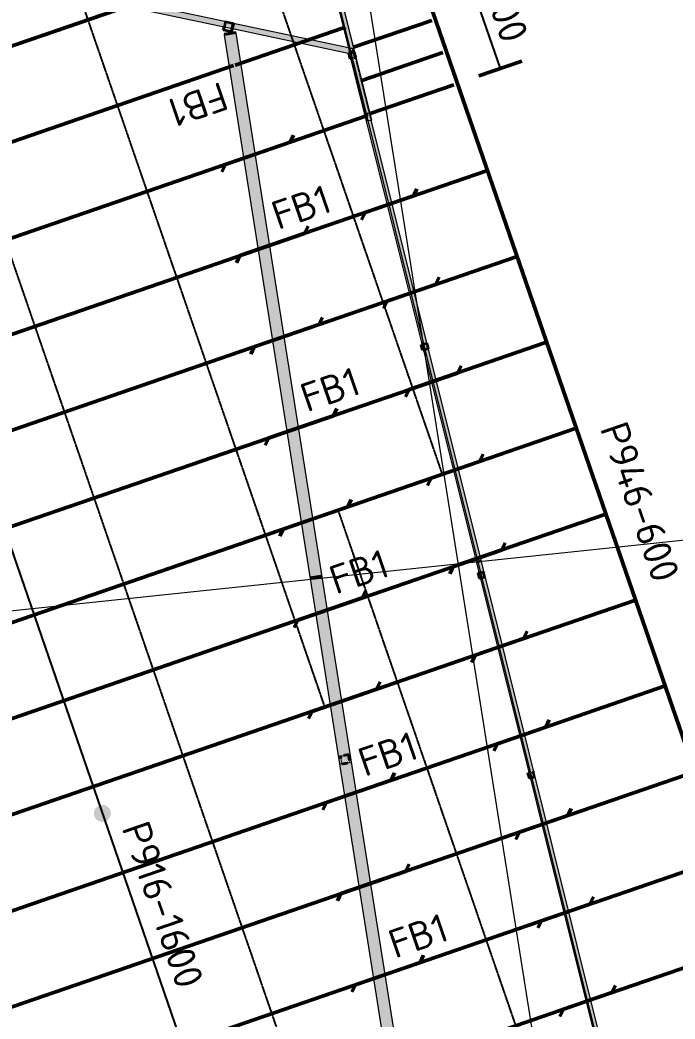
# Model space of a CAD drawing. Header units: millimetres. Extents: x 632 to 197946, y -2790 to 4041528.
# Drawn here: x 174712 to 186221, y 3975169 to 3992736 of the extents above; entities that cross this region are included whole.
import ezdxf

# ---------------------------------------------------------------- set-up
doc = ezdxf.new("R2010")
doc.units = ezdxf.units.MM
for name, pattern in [('Dash', [7, 5, -2]), ('Hidden', [4, 3, -1]), ('Hidden Half', [3, 2, -1])]:
    doc.linetypes.add(name, pattern=pattern)
for name, color, linetype, lineweight in [('A-010-M_LINE', 90, 'Continuous', 13), ('S-280-A_STRUCT_FRAME', 2, 'Continuous', 18), ('S-280-M_COLUMN', 52, 'Continuous', 13), ('S-280-M_STRUCT_FRAME', 12, 'Continuous', 13), ('S-280-MH_COLUMN', 52, 'Hidden Half', 13), ('Z-000-T_TEXT', 131, 'Continuous', 25), ('Z-030-M_GRID', 191, 'Continuous', 13), ('Z-060-M_DETAIL', 92, 'Continuous', 25)]:
    doc.layers.add(name, color=color, linetype=linetype, lineweight=lineweight)
doc.styles.add('ISOCPEUR_2', font='isocpeur.ttf', dxfattribs={"height": 500})
doc.styles.add('ISOCPEUR_3', font='isocpeur.ttf', dxfattribs={"height": 2.5})

# ---------------------------------------------------------------- blocks, each defined once
blk = doc.blocks.new('NRP_Framing-Steel-Purlin Z - P916 - EZ250-24-4147543-S6_011 - LOWER PURLIN PLAN - PART 1')
at = {"layer": 'S-280-M_STRUCT_FRAME', "color": 1, "lineweight": 50}
for p, q in [((-2311667, 3993342), (-2311729, 3993215)), ((-2311729, 3993215), (-2319115, 3990672)), ((-2319115, 3990672), (-2319177, 3990545))]:
    blk.add_line(p, q, dxfattribs=at)
blk = doc.blocks.new('NRP_Framing-Steel-Purlin Z - P916 - EZ250-24-4005675-S6_011 - LOWER PURLIN PLAN - PART 1')
at = {"layer": 'S-280-M_STRUCT_FRAME', "color": 1, "lineweight": 50}
for p, q in [((-2310545, 3991933), (-2319002, 3989021)), ((-2319002, 3989021), (-2319064, 3988894))]:
    blk.add_line(p, q, dxfattribs=at)
blk = doc.blocks.new('NRP_Framing-Steel-Purlin Z - P916 - EZ250-24-4005691-S6_011 - LOWER PURLIN PLAN - PART 1')
at = {"layer": 'S-280-M_STRUCT_FRAME', "color": 1, "lineweight": 50}
for p, q in [((-2309491, 3990712), (-2309553, 3990585)), ((-2309553, 3990585), (-2318748, 3987418)), ((-2318748, 3987418), (-2318810, 3987291))]:
    blk.add_line(p, q, dxfattribs=at)
blk = doc.blocks.new('NRP_Framing-Steel-Purlin Z - P916 - EZ250-24-4147209-S6_011 - LOWER PURLIN PLAN - PART 1')
at = {"layer": 'S-280-M_STRUCT_FRAME', "color": 1, "lineweight": 50}
for p, q in [((-2307323, 3989768), (-2307385, 3989641)), ((-2307385, 3989641), (-2310434, 3988592)), ((-2310434, 3988592), (-2310496, 3988465))]:
    blk.add_line(p, q, dxfattribs=at)
blk = doc.blocks.new('NRP_Framing-Steel-Purlin Z - P916 - EZ250-24-4147147-S6_011 - LOWER PURLIN PLAN - PART 1')
at = {"layer": 'S-280-M_STRUCT_FRAME', "color": 1, "lineweight": 50}
for p, q in [((-2306935, 3988212), (-2306997, 3988085)), ((-2306997, 3988085), (-2310181, 3986989)), ((-2310181, 3986989), (-2310243, 3986862))]:
    blk.add_line(p, q, dxfattribs=at)
blk = doc.blocks.new('NRP_Framing-Steel-Purlin Z - P916 - EZ250-24-4147368-S6_011 - LOWER PURLIN PLAN - PART 1')
at = {"layer": 'S-280-M_STRUCT_FRAME', "color": 1, "lineweight": 50}
for p, q in [((-2306548, 3986655), (-2306610, 3986528)), ((-2306610, 3986528), (-2309927, 3985386)), ((-2309927, 3985386), (-2309989, 3985259))]:
    blk.add_line(p, q, dxfattribs=at)
blk = doc.blocks.new('NRP_Framing-Steel-Purlin Z - P916 - EZ250-24-4147369-S6_011 - LOWER PURLIN PLAN - PART 1')
at = {"layer": 'S-280-M_STRUCT_FRAME', "color": 1, "lineweight": 50}
for p, q in [((-2306160, 3985099), (-2306222, 3984972)), ((-2306222, 3984972), (-2309673, 3983784)), ((-2309673, 3983784), (-2309735, 3983657))]:
    blk.add_line(p, q, dxfattribs=at)
blk = doc.blocks.new('NRP_Framing-Steel-Purlin Z - P916 - EZ250-24-4147370-S6_011 - LOWER PURLIN PLAN - PART 1')
at = {"layer": 'S-280-M_STRUCT_FRAME', "color": 1, "lineweight": 50}
for p, q in [((-2305773, 3983543), (-2305835, 3983416)), ((-2305835, 3983416), (-2309419, 3982181)), ((-2309419, 3982181), (-2309481, 3982054))]:
    blk.add_line(p, q, dxfattribs=at)
blk = doc.blocks.new('NRP_Framing-Steel-Purlin Z - P916 - EZ250-24-4147371-S6_011 - LOWER PURLIN PLAN - PART 1')
at = {"layer": 'S-280-M_STRUCT_FRAME', "color": 1, "lineweight": 50}
for p, q in [((-2305448, 3981859), (-2309165, 3980579)), ((-2305386, 3981986), (-2305448, 3981859)), ((-2309165, 3980579), (-2309227, 3980452))]:
    blk.add_line(p, q, dxfattribs=at)
blk = doc.blocks.new('NRP_Framing-Steel-Purlin Z - P916 - EZ250-24-4147372-S6_011 - LOWER PURLIN PLAN - PART 1')
at = {"layer": 'S-280-M_STRUCT_FRAME', "color": 1, "lineweight": 50}
for p, q in [((-2305060, 3980303), (-2308912, 3978976)), ((-2304998, 3980430), (-2305060, 3980303)), ((-2308912, 3978976), (-2308974, 3978849))]:
    blk.add_line(p, q, dxfattribs=at)
blk = doc.blocks.new('NRP_Framing-Steel-Purlin Z - P916 - EZ250-24-4147373-S6_011 - LOWER PURLIN PLAN - PART 1')
at = {"layer": 'S-280-M_STRUCT_FRAME', "color": 1, "lineweight": 50}
for p, q in [((-2304611, 3978873), (-2304673, 3978746)), ((-2304673, 3978746), (-2308658, 3977374)), ((-2308658, 3977374), (-2308720, 3977247))]:
    blk.add_line(p, q, dxfattribs=at)
blk = doc.blocks.new('NRP_Framing-Steel-Purlin Z - P916 - EZ250-24-4147374-S6_011 - LOWER PURLIN PLAN - PART 1')
at = {"layer": 'S-280-M_STRUCT_FRAME', "color": 1, "lineweight": 50}
for p, q in [((-2304223, 3977317), (-2304285, 3977190)), ((-2304285, 3977190), (-2308404, 3975771)), ((-2308404, 3975771), (-2308466, 3975644))]:
    blk.add_line(p, q, dxfattribs=at)
blk = doc.blocks.new('NRP_Framing-Steel-Purlin Z - P916 - EZ250-24-4147375-S6_011 - LOWER PURLIN PLAN - PART 1')
at = {"layer": 'S-280-M_STRUCT_FRAME', "color": 1, "lineweight": 50}
for p, q in [((-2303835, 3975760), (-2303897, 3975633)), ((-2303897, 3975633), (-2308150, 3974169)), ((-2308150, 3974169), (-2308212, 3974042))]:
    blk.add_line(p, q, dxfattribs=at)
blk = doc.blocks.new('NRP_Framing-Steel-Purlin Z - P916 - EZ250-24-4147351-S6_011 - LOWER PURLIN PLAN - PART 1')
at = {"layer": 'S-280-M_STRUCT_FRAME', "color": 1, "lineweight": 50}
for p, q in [((-2306084, 3990089), (-2308235, 3989349)), ((-2308235, 3989349), (-2308298, 3989222))]:
    blk.add_line(p, q, dxfattribs=at)
blk = doc.blocks.new('NRP_Framing-Steel-Purlin Z - P916 - EZ250-24-4147349-S6_011 - LOWER PURLIN PLAN - PART 1')
at = {"layer": 'S-280-M_STRUCT_FRAME', "color": 1, "lineweight": 50}
for p, q in [((-2305564, 3988579), (-2307848, 3987792)), ((-2307848, 3987792), (-2307910, 3987665))]:
    blk.add_line(p, q, dxfattribs=at)
blk = doc.blocks.new('NRP_Framing-Steel-Purlin Z - P916 - EZ250-24-4147347-S6_011 - LOWER PURLIN PLAN - PART 1')
at = {"layer": 'S-280-M_STRUCT_FRAME', "color": 1, "lineweight": 50}
for p, q in [((-2305044, 3987068), (-2307461, 3986236)), ((-2307461, 3986236), (-2307523, 3986109))]:
    blk.add_line(p, q, dxfattribs=at)
blk = doc.blocks.new('NRP_Framing-Steel-Purlin Z - P916 - EZ250-24-4147345-S6_011 - LOWER PURLIN PLAN - PART 1')
at = {"layer": 'S-280-M_STRUCT_FRAME', "color": 1, "lineweight": 50}
for p, q in [((-2304524, 3985557), (-2307073, 3984679)), ((-2307073, 3984679), (-2307135, 3984552))]:
    blk.add_line(p, q, dxfattribs=at)
blk = doc.blocks.new('NRP_Framing-Steel-Purlin Z - P916 - EZ250-24-4147343-S6_011 - LOWER PURLIN PLAN - PART 1')
at = {"layer": 'S-280-M_STRUCT_FRAME', "color": 1, "lineweight": 50}
for p, q in [((-2304003, 3984046), (-2306686, 3983123)), ((-2306686, 3983123), (-2306748, 3982996))]:
    blk.add_line(p, q, dxfattribs=at)
blk = doc.blocks.new('NRP_Framing-Steel-Purlin Z - P916 - EZ250-24-4147341-S6_011 - LOWER PURLIN PLAN - PART 1')
at = {"layer": 'S-280-M_STRUCT_FRAME', "color": 1, "lineweight": 50}
for p, q in [((-2303483, 3982536), (-2306298, 3981566)), ((-2306298, 3981566), (-2306360, 3981439))]:
    blk.add_line(p, q, dxfattribs=at)
blk = doc.blocks.new('NRP_Framing-Steel-Purlin Z - P916 - EZ250-24-4147355-S6_011 - LOWER PURLIN PLAN - PART 1')
at = {"layer": 'S-280-M_STRUCT_FRAME', "color": 1, "lineweight": 50}
for p, q in [((-2302963, 3981025), (-2305910, 3980010)), ((-2305910, 3980010), (-2305972, 3979883))]:
    blk.add_line(p, q, dxfattribs=at)
blk = doc.blocks.new('NRP_Framing-Steel-Purlin Z - P916 - EZ250-24-4147354-S6_011 - LOWER PURLIN PLAN - PART 1')
at = {"layer": 'S-280-M_STRUCT_FRAME', "color": 1, "lineweight": 50}
for p, q in [((-2302443, 3979514), (-2305523, 3978453)), ((-2305523, 3978453), (-2305585, 3978327))]:
    blk.add_line(p, q, dxfattribs=at)
blk = doc.blocks.new('NRP_Framing-Steel-Purlin Z - P916 - EZ250-24-4147335-S6_011 - LOWER PURLIN PLAN - PART 1')
at = {"layer": 'S-280-M_STRUCT_FRAME', "color": 1, "lineweight": 50}
for p, q in [((-2301923, 3978003), (-2305136, 3976897)), ((-2305136, 3976897), (-2305198, 3976770))]:
    blk.add_line(p, q, dxfattribs=at)
blk = doc.blocks.new('NRP_Framing-Steel-Purlin Z - P916 - EZ250-24-4147333-S6_011 - LOWER PURLIN PLAN - PART 1')
at = {"layer": 'S-280-M_STRUCT_FRAME', "color": 1, "lineweight": 50}
for p, q in [((-2301403, 3976492), (-2304748, 3975341)), ((-2304748, 3975341), (-2304810, 3975214))]:
    blk.add_line(p, q, dxfattribs=at)
blk = doc.blocks.new('NRP_Framing-Steel-Purlin Z - P916 - EZ250-24-4147741-S6_011 - LOWER PURLIN PLAN - PART 1')
at = {"layer": 'S-280-M_STRUCT_FRAME', "color": 1, "lineweight": 50}
for p, q in [((-2309003, 3994154), (-2315643, 3991867)), ((-2315643, 3991867), (-2315705, 3991740))]:
    blk.add_line(p, q, dxfattribs=at)
blk = doc.blocks.new('NRP_Framing-Steel-Purlin C - P946 - EC250-24-4149426-S6_011 - LOWER PURLIN PLAN - PART 1')
at = {"layer": 'S-280-M_STRUCT_FRAME', "color": 1, "lineweight": 50}
blk.add_line((-2307063, 3992728), (-2308436, 3992256), dxfattribs=at)
blk.add_line((-2307063, 3992728), (-2308436, 3992256), dxfattribs=at)
blk = doc.blocks.new('NRP_Framing-Steel-Purlin C - P946 - EC250-24-4149424-S6_011 - LOWER PURLIN PLAN - PART 1')
at = {"layer": 'S-280-M_STRUCT_FRAME', "color": 1, "lineweight": 50}
blk.add_line((-2306868, 3992162), (-2308290, 3991672), dxfattribs=at)
blk.add_line((-2306868, 3992162), (-2308290, 3991672), dxfattribs=at)
blk = doc.blocks.new('NRP_Framing-Steel-PFC - OR308 - 250PFC-4149580-S6_011 - LOWER PURLIN PLAN - PART 1')
at = {"layer": 'S-280-M_STRUCT_FRAME', "linetype": 'Dash'}
for points in [[(-2310552, 4000360), (-2310544, 4000363), (-2310545, 4000371), (-2310553, 4000369), (-2310552, 4000361)], [(-2308204, 3990955), (-2308117, 3990977), (-2310464, 4000382), (-2310552, 4000360), (-2309256, 3995167)], [(-2308120, 3990989), (-2308119, 3990989), (-2310464, 4000383), (-2310545, 4000371), (-2310543, 4000363), (-2310464, 4000382), (-2308197, 3991297)], [(-2310544, 4000363), (-2310543, 4000363), (-2310545, 4000371)], [(-2308117, 3990977), (-2308117, 3990978), (-2309163, 3995167)], [(-2308119, 3990989), (-2308119, 3990990), (-2309162, 3995167)]]:
    blk.add_hatch(color=9, dxfattribs=at).paths.add_polyline_path(points)
at = {"layer": 'S-280-M_STRUCT_FRAME', "color": 55, "linetype": 'Dash'}
for p, q in [((-2310466, 4000395), (-2310554, 4000373)), ((-2310554, 4000373), (-2310553, 4000369)), ((-2310546, 4000374), (-2310466, 4000394)), ((-2310545, 4000371), (-2310546, 4000374)), ((-2310545, 4000371), (-2310546, 4000374)), ((-2310466, 4000394), (-2310466, 4000395)), ((-2310464, 4000384), (-2310466, 4000395)), ((-2310464, 4000384), (-2310466, 4000394))]:
    blk.add_line(p, q, dxfattribs=at)
at = {"layer": 'S-280-M_STRUCT_FRAME', "color": 55}
for p, q in [((-2310553, 4000369), (-2310552, 4000360)), ((-2310552, 4000360), (-2310464, 4000382)), ((-2310552, 4000360), (-2308204, 3990955)), ((-2310544, 4000363), (-2310545, 4000371)), ((-2310543, 4000363), (-2310545, 4000371)), ((-2310464, 4000383), (-2310544, 4000363)), ((-2308119, 3990989), (-2310464, 4000384)), ((-2308119, 3990990), (-2310464, 4000384)), ((-2310464, 4000382), (-2310464, 4000383)), ((-2308117, 3990978), (-2310464, 4000383)), ((-2308117, 3990977), (-2310464, 4000382)), ((-2308117, 3990977), (-2308204, 3990955)), ((-2308119, 3990990), (-2308119, 3990990)), ((-2308117, 3990978), (-2308117, 3990978))]:
    blk.add_line(p, q, dxfattribs=at)
blk = doc.blocks.new('NRP_Framing-Steel-PFC - R309 - 300PFC-4147032-S6_011 - LOWER PURLIN PLAN - PART 1')
at = {"layer": 'S-280-M_STRUCT_FRAME', "linetype": 'Dash'}
h = blk.add_hatch(color=9, dxfattribs=at)
h.paths.add_polyline_path([(-2308514, 3992152), (-2308516, 3992152), (-2308516, 3992152)])
h.paths.add_polyline_path([(-2310571, 3992589), (-2310571, 3992589), (-2310583, 3992591)])
h.paths.add_polyline_path([(-2310713, 3992619), (-2310713, 3992619), (-2319005, 3994384), (-2318988, 3994462), (-2318996, 3994462), (-2319012, 3994383), (-2310720, 3992620)])
for points in [[(-2319005, 3994382), (-2318988, 3994470), (-2318995, 3994470), (-2318994, 3994463), (-2318988, 3994462), (-2319005, 3994382)], [(-2318988, 3994462), (-2318988, 3994462), (-2318988, 3994462)]]:
    blk.add_hatch(color=9, dxfattribs=at).paths.add_polyline_path(points)
h = blk.add_hatch(color=9, dxfattribs=at)
h.paths.add_polyline_path([(-2308502, 3992149), (-2308527, 3992246), (-2310548, 3992676), (-2310566, 3992588), (-2308986, 3992252)])
h.paths.add_polyline_path([(-2310571, 3992589), (-2310553, 3992672), (-2310590, 3992680), (-2310589, 3992685), (-2318986, 3994470), (-2319005, 3994382), (-2310583, 3992591)])
at = {"layer": 'S-280-M_STRUCT_FRAME', "color": 55}
for p, q in [((-2318994, 3994471), (-2319013, 3994383)), ((-2319013, 3994383), (-2319012, 3994383)), ((-2319012, 3994383), (-2318995, 3994463)), ((-2319012, 3994383), (-2319005, 3994382)), ((-2319005, 3994382), (-2318986, 3994470)), ((-2318988, 3994462), (-2319005, 3994382)), ((-2319005, 3994382), (-2319005, 3994382)), ((-2319005, 3994382), (-2310571, 3992589)), ((-2318995, 3994463), (-2318988, 3994462)), ((-2318986, 3994470), (-2318994, 3994471)), ((-2310589, 3992685), (-2318986, 3994470)), ((-2310566, 3992588), (-2308502, 3992149)), ((-2308527, 3992246), (-2310548, 3992676))]:
    blk.add_line(p, q, dxfattribs=at)
at = {"layer": 'S-280-M_STRUCT_FRAME', "color": 55, "linetype": 'Dash'}
for p, q in [((-2319013, 3994383), (-2319012, 3994383)), ((-2319013, 3994383), (-2319013, 3994383)), ((-2319005, 3994382), (-2319005, 3994382)), ((-2318995, 3994463), (-2318988, 3994462)), ((-2318994, 3994471), (-2318986, 3994470)), ((-2310548, 3992676), (-2310589, 3992685)), ((-2310571, 3992589), (-2310566, 3992588)), ((-2308448, 3992230), (-2308527, 3992246)), ((-2308448, 3992230), (-2308466, 3992142)), ((-2308502, 3992149), (-2308466, 3992142))]:
    blk.add_line(p, q, dxfattribs=at)
blk = doc.blocks.new('NRP_Framing-Steel-Purlin C - P946 - EC250-24-4149341-S6_011 - LOWER PURLIN PLAN - PART 1')
at = {"layer": 'S-280-M_STRUCT_FRAME', "color": 1, "lineweight": 50}
blk.add_line((-2308614, 3992598), (-2310516, 3991943), dxfattribs=at)
blk.add_line((-2308614, 3992598), (-2310516, 3991943), dxfattribs=at)
at = {"layer": 'S-280-M_STRUCT_FRAME', "color": 1, "linetype": 'Dash', "lineweight": 50}
blk.add_line((-2308585, 3992608), (-2308614, 3992598), dxfattribs=at)
blk.add_line((-2308585, 3992608), (-2308614, 3992598), dxfattribs=at)
blk = doc.blocks.new('NRP_Framing-Steel-Purlin Z - P916 - EZ250-24-4149414-S6_011 - LOWER PURLIN PLAN - PART 1')
at = {"layer": 'S-280-M_STRUCT_FRAME', "color": 1, "lineweight": 50}
for p, q in [((-2308226, 3991042), (-2310689, 3990194)), ((-2310689, 3990194), (-2310751, 3990067))]:
    blk.add_line(p, q, dxfattribs=at)
at = {"layer": 'S-280-M_STRUCT_FRAME', "color": 1, "linetype": 'Dash', "lineweight": 50}
blk.add_line((-2308198, 3991051), (-2308226, 3991042), dxfattribs=at)
blk = doc.blocks.new('NRP_Framing-Steel-Purlin C - P946 - EC250-24-4148414-S6_011 - LOWER PURLIN PLAN - PART 1')
at = {"layer": 'S-280-M_STRUCT_FRAME', "color": 1, "lineweight": 50}
blk.add_line((-2309687, 4000551), (-2298311, 3967514), dxfattribs=at)
blk.add_line((-2309687, 4000551), (-2298311, 3967514), dxfattribs=at)
blk = doc.blocks.new('NRP_Framing-Steel-Purlin C - P946 - EC250-24-4149422-S6_011 - LOWER PURLIN PLAN - PART 1')
at = {"layer": 'S-280-M_STRUCT_FRAME', "color": 1, "lineweight": 50}
blk.add_line((-2306673, 3991597), (-2308145, 3991090), dxfattribs=at)
blk.add_line((-2306673, 3991597), (-2308145, 3991090), dxfattribs=at)
at = {"layer": 'S-280-M_STRUCT_FRAME', "color": 1, "linetype": 'Dash', "lineweight": 50}
blk.add_line((-2308145, 3991090), (-2308204, 3991070), dxfattribs=at)
blk.add_line((-2308145, 3991090), (-2308204, 3991070), dxfattribs=at)
blk = doc.blocks.new('NRP_Extent _v2_ - 1-200-4010178-S6_011 - LOWER PURLIN PLAN - PART 1')
at = {"layer": 'Z-060-M_DETAIL'}
blk.add_hatch(color=256, dxfattribs=at).paths.add_polyline_path([(-145, 39), (-150, 0), (-145, -39), (-130, -75), (-106, -106), (-75, -130), (-39, -145), (0, -150), (39, -145), (75, -130), (106, -106), (130, -75), (145, -39), (150, 0), (145, 39), (130, 75), (106, 106), (75, 130), (39, 145), (0, 150), (-39, 145), (-75, 130), (-106, 106), (-130, 75)])
blk.add_line((14875, 0), (-8881, 0), dxfattribs=at)
blk = doc.blocks.new('NRP_Bridging Plan _v2_ - 1 Row-4150505-S6_011 - LOWER PURLIN PLAN - PART 1')
at = {"layer": 'Z-060-M_DETAIL', "linetype": 'Hidden'}
blk.add_line((4670, 805), (4670, -26539), dxfattribs=at)
blk = doc.blocks.new('NRP_Bridging Plan _v2_ - 1 Row-4027875-S6_011 - LOWER PURLIN PLAN - PART 1')
at = {"layer": 'Z-060-M_DETAIL', "linetype": 'Hidden'}
blk.add_line((1620, 8019), (1620, -9577), dxfattribs=at)
blk = doc.blocks.new('NRP_Bridging Plan _v2_ - 1 Row-4028170-S6_011 - LOWER PURLIN PLAN - PART 1')
at = {"layer": 'Z-060-M_DETAIL', "linetype": 'Hidden'}
blk.add_line((1620, 223), (1620, -9577), dxfattribs=at)
blk = doc.blocks.new('NRP_Extent _v2_ - 1-200-4153870-S6_011 - LOWER PURLIN PLAN - PART 1')
at = {"layer": 'Z-060-M_DETAIL'}
blk.add_hatch(color=256, dxfattribs=at).paths.add_polyline_path([(145, -39), (150, 0), (145, 39), (130, 75), (106, 106), (75, 130), (39, 145), (0, 150), (-39, 145), (-75, 130), (-106, 106), (-130, 75), (-145, 39), (-150, 0), (-145, -39), (-130, -75), (-106, -106), (-75, -130), (-39, -145), (0, -150), (39, -145), (75, -130), (106, -106), (130, -75)])
at = {"layer": 'Z-060-M_DETAIL', "lineweight": 50}
for p, q in [((-5726, 400), (-5726, -400)), ((3592, 400), (3592, -400))]:
    blk.add_line(p, q, dxfattribs=at)
at = {"layer": 'Z-060-M_DETAIL'}
for p, q in [((3592, 0), (-5726, 0)), ((0, 0), (0, -600))]:
    blk.add_line(p, q, dxfattribs=at)
blk = doc.blocks.new('NRP_Fly Brace BN - FB1-4028766-S6_011 - LOWER PURLIN PLAN - PART 1')
at = {"layer": 'Z-000-T_TEXT'}
blk.add_line((0, 0), (5, 0), dxfattribs=at)
at = {"layer": 'Z-000-T_TEXT', "lineweight": 13, "insert": (1.107, 3.489), "char_height": 2.5, "width": 6.09283, "attachment_point": 1, "style": 'ISOCPEUR_3'}
blk.add_mtext('FB1', dxfattribs=at)

msp = doc.modelspace()

# ---------------------------------------------------------------- hatches: boundary and pattern name
at = {"layer": 'S-280-M_COLUMN'}
for points in [[(178431, 3992530), (178462, 3992676), (178420, 3992684), (178419, 3992680), (178456, 3992672), (178427, 3992535), (178290, 3992565), (178300, 3992618), (178297, 3992619), (178284, 3992561), (178390, 3992538)], [(180512, 3992050), (180521, 3992052), (180520, 3992057), (180516, 3992056), (180494, 3992144), (180498, 3992145), (180497, 3992149), (180488, 3992147), (180498, 3992104)], [(181787, 3986930), (181799, 3986933), (181798, 3986937), (181790, 3986936), (181769, 3987023), (181776, 3987025), (181775, 3987030), (181763, 3987027)], [(182787, 3982912), (182801, 3982916), (182800, 3982921), (182791, 3982918), (182769, 3983006), (182778, 3983009), (182777, 3983013), (182763, 3983009), (182770, 3982980)], [(183662, 3979399), (183678, 3979403), (183677, 3979408), (183665, 3979405), (183643, 3979493), (183655, 3979496), (183654, 3979500), (183637, 3979496)]]:
    msp.add_hatch(color=256, dxfattribs=at).paths.add_polyline_path(points)
at = {"layer": 'S-280-M_STRUCT_FRAME'}
for points in [[(178303, 3992470), (178402, 3992487), (178398, 3992511), (178299, 3992495)], [(179817, 3982911), (180024, 3982944), (178510, 3992502), (178304, 3992469), (179464, 3985140)], [(178411, 3992487), (178510, 3992502), (178506, 3992528), (178408, 3992511), (178409, 3992502)], [(182732, 3983195), (182819, 3983217), (180883, 3990975), (180805, 3990955), (180507, 3992149), (180496, 3992152), (182246, 3985140)], [(186222, 3969573), (186224, 3969573), (182819, 3983216), (182732, 3983195), (185779, 3970993), (185862, 3971013), (186065, 3970198)], [(179925, 3982928), (179925, 3982928), (179916, 3982926)]]:
    msp.add_hatch(color=9, dxfattribs=at).paths.add_polyline_path(points)
h = msp.add_hatch(color=9, dxfattribs=at)
h.paths.add_polyline_path([(178411, 3992487), (178407, 3992512), (178398, 3992511), (178402, 3992485)])
h.paths.add_polyline_path([(178510, 3992502), (178510, 3992502), (178501, 3992500)])
h = msp.add_hatch(color=9, dxfattribs=at)
h.paths.add_polyline_path([(182101, 3969788), (182107, 3969789), (182101, 3969820)])
h.paths.add_polyline_path([(181901, 3969756), (181976, 3969768), (181793, 3970937), (181880, 3970950), (182065, 3969782), (182101, 3969788), (182101, 3969829), (180024, 3982943), (179818, 3982910), (181884, 3969862)])

# ---------------------------------------------------------------- linework, layer by layer
at = {"layer": 'A-010-M_LINE', "linetype": 'Hidden', "lineweight": 25}
msp.add_line((173544, 3999591), (180062, 3980661), dxfattribs=at)
at = {"layer": 'S-280-M_COLUMN', "lineweight": 35}
for p, q in [((178284, 3992561), (178297, 3992619)), ((178302, 3992618), (178290, 3992565)), ((178316, 3992707), (178462, 3992676)), ((178456, 3992672), (178419, 3992680)), ((178427, 3992535), (178456, 3992672)), ((178462, 3992676), (178431, 3992530)), ((178431, 3992530), (178284, 3992561)), ((178290, 3992565), (178427, 3992535)), ((180488, 3992147), (180497, 3992149)), ((180512, 3992050), (180488, 3992147)), ((180498, 3992145), (180494, 3992144)), ((180494, 3992144), (180516, 3992056)), ((180521, 3992052), (180512, 3992050)), ((180516, 3992056), (180520, 3992057)), ((181763, 3987027), (181775, 3987030)), ((181787, 3986930), (181763, 3987027)), ((181776, 3987025), (181769, 3987023)), ((181769, 3987023), (181790, 3986936)), ((181799, 3986933), (181787, 3986930)), ((181790, 3986936), (181798, 3986937)), ((182763, 3983009), (182777, 3983013)), ((182787, 3982912), (182763, 3983009)), ((182778, 3983008), (182769, 3983006)), ((182769, 3983006), (182791, 3982918)), ((182801, 3982916), (182787, 3982912)), ((182791, 3982918), (182800, 3982921)), ((183637, 3979496), (183654, 3979500)), ((183662, 3979399), (183637, 3979496)), ((183655, 3979495), (183643, 3979493)), ((183643, 3979493), (183665, 3979405)), ((183678, 3979403), (183662, 3979399)), ((183665, 3979405), (183677, 3979408))]:
    msp.add_line(p, q, dxfattribs=at)
at = {"layer": 'S-280-M_STRUCT_FRAME', "color": 55}
for p, q in [((178506, 3992528), (178299, 3992496)), ((178299, 3992495), (178398, 3992511)), ((178299, 3992496), (178299, 3992495)), ((178299, 3992495), (178303, 3992470)), ((178402, 3992485), (178303, 3992470)), ((178303, 3992470), (178304, 3992469)), ((178304, 3992469), (178510, 3992502)), ((179817, 3982911), (178304, 3992469)), ((178398, 3992511), (178402, 3992485)), ((178407, 3992512), (178506, 3992528)), ((178411, 3992487), (178407, 3992512)), ((178510, 3992502), (178411, 3992487)), ((178506, 3992528), (178506, 3992528)), ((178510, 3992502), (178506, 3992528)), ((178510, 3992502), (178510, 3992502)), ((180024, 3982944), (178510, 3992502)), ((180496, 3992152), (182732, 3983195)), ((182819, 3983217), (180883, 3990975)), ((182732, 3983195), (182819, 3983217)), ((182732, 3983195), (182819, 3983216)), ((182732, 3983195), (185777, 3970993)), ((182819, 3983216), (182819, 3983217)), ((186224, 3969573), (182819, 3983216)), ((180024, 3982944), (179817, 3982911)), ((179916, 3982926), (179817, 3982911)), ((179818, 3982910), (180024, 3982943)), ((180024, 3982943), (179925, 3982928)), ((180024, 3982943), (180024, 3982943)), ((182102, 3969823), (180024, 3982943)), ((179817, 3982911), (179818, 3982910)), ((181901, 3969756), (179818, 3982910))]:
    msp.add_line(p, q, dxfattribs=at)
at = {"layer": 'S-280-M_STRUCT_FRAME', "color": 55, "linetype": 'Dash'}
for p, q in [((178411, 3992487), (178411, 3992487)), ((180578, 3992197), (180490, 3992175)), ((180490, 3992175), (180494, 3992160)), ((180494, 3992160), (180581, 3992182)), ((180494, 3992160), (180496, 3992152)), ((180498, 3992176), (180578, 3992196)), ((180502, 3992163), (180498, 3992176)), ((180581, 3992183), (180502, 3992163)), ((180578, 3992196), (180578, 3992197)), ((180581, 3992183), (180578, 3992196)), ((180581, 3992182), (180581, 3992183)), ((180883, 3990975), (180581, 3992182)), ((182815, 3983231), (182728, 3983210)), ((182732, 3983195), (182732, 3983195)), ((182736, 3983211), (182816, 3983231)), ((182739, 3983197), (182736, 3983211)), ((182819, 3983217), (182739, 3983197)), ((180020, 3982969), (179813, 3982937)), ((179813, 3982936), (179912, 3982952)), ((179912, 3982952), (179916, 3982926)), ((179921, 3982953), (180020, 3982969)), ((179925, 3982928), (179921, 3982953)), ((179925, 3982928), (179925, 3982928)), ((180024, 3982943), (180024, 3982944)), ((179817, 3982911), (179817, 3982911))]:
    msp.add_line(p, q, dxfattribs=at)
at = {"layer": 'S-280-MH_COLUMN', "lineweight": 35}
for p, q in [((178297, 3992619), (178316, 3992707)), ((178319, 3992702), (178302, 3992618)), ((178419, 3992680), (178319, 3992702)), ((180497, 3992149), (180585, 3992171)), ((180581, 3992165), (180498, 3992145)), ((180520, 3992057), (180603, 3992078)), ((180609, 3992074), (180521, 3992052)), ((180603, 3992078), (180581, 3992165)), ((180585, 3992171), (180609, 3992074)), ((181775, 3987030), (181860, 3987051)), ((181856, 3987045), (181776, 3987025)), ((181798, 3986937), (181878, 3986957)), ((181884, 3986954), (181799, 3986933)), ((181878, 3986957), (181856, 3987045)), ((181860, 3987051), (181884, 3986954)), ((182777, 3983013), (182860, 3983034)), ((182856, 3983028), (182778, 3983008)), ((182800, 3982921), (182878, 3982940)), ((182884, 3982937), (182801, 3982916)), ((182878, 3982940), (182856, 3983028)), ((182860, 3983034), (182884, 3982937)), ((180341, 3979798), (180489, 3979821)), ((180365, 3979650), (180341, 3979798)), ((180485, 3979816), (180347, 3979794)), ((180347, 3979794), (180369, 3979655)), ((180507, 3979677), (180485, 3979816)), ((180489, 3979821), (180513, 3979673)), ((180513, 3979673), (180365, 3979650)), ((180369, 3979655), (180507, 3979677)), ((183654, 3979500), (183734, 3979520)), ((183731, 3979514), (183655, 3979495)), ((183677, 3979408), (183752, 3979427)), ((183759, 3979423), (183678, 3979403)), ((183752, 3979427), (183731, 3979514)), ((183734, 3979520), (183759, 3979423))]:
    msp.add_line(p, q, dxfattribs=at)
at = {"layer": 'Z-030-M_GRID'}
for p, q in [((185492, 3963739), (178432, 4008312)), ((187587, 3963841), (180098, 3993921)), ((195852, 3984583), (120538, 3976668))]:
    msp.add_line(p, q, dxfattribs=at)

# ---------------------------------------------------------------- block references
at = {"layer": 'S-280-M_STRUCT_FRAME', "color": 1, "lineweight": 50}
for name, p in [('NRP_Framing-Steel-Purlin C - P946 - EC250-24-4148414-S6_011 - LOWER PURLIN PLAN - PART 1', (2489010, 0)), ('NRP_Framing-Steel-Purlin Z - P916 - EZ250-24-4147741-S6_011 - LOWER PURLIN PLAN - PART 1', (2489010, 0)), ('NRP_Framing-Steel-Purlin Z - P916 - EZ250-24-4147543-S6_011 - LOWER PURLIN PLAN - PART 1', (2489010, 0)), ('NRP_Framing-Steel-Purlin C - P946 - EC250-24-4149341-S6_011 - LOWER PURLIN PLAN - PART 1', (2489010, 0)), ('NRP_Framing-Steel-Purlin C - P946 - EC250-24-4149426-S6_011 - LOWER PURLIN PLAN - PART 1', (2489010, 0)), ('NRP_Framing-Steel-Purlin C - P946 - EC250-24-4149424-S6_011 - LOWER PURLIN PLAN - PART 1', (2489010, 0)), ('NRP_Framing-Steel-Purlin Z - P916 - EZ250-24-4005675-S6_011 - LOWER PURLIN PLAN - PART 1', (2489010, 0)), ('NRP_Framing-Steel-Purlin C - P946 - EC250-24-4149422-S6_011 - LOWER PURLIN PLAN - PART 1', (2489010, 0)), ('NRP_Framing-Steel-Purlin Z - P916 - EZ250-24-4149414-S6_011 - LOWER PURLIN PLAN - PART 1', (2489010, 0)), ('NRP_Framing-Steel-Purlin Z - P916 - EZ250-24-4005691-S6_011 - LOWER PURLIN PLAN - PART 1', (2489010, 0)), ('NRP_Framing-Steel-Purlin Z - P916 - EZ250-24-4147351-S6_011 - LOWER PURLIN PLAN - PART 1', (2489010, 0)), ('NRP_Framing-Steel-Purlin Z - P916 - EZ250-24-4147209-S6_011 - LOWER PURLIN PLAN - PART 1', (2489010, 0)), ('NRP_Framing-Steel-Purlin Z - P916 - EZ250-24-4005691-S6_011 - LOWER PURLIN PLAN - PART 1', (2489264, -1602)), ('NRP_Framing-Steel-Purlin Z - P916 - EZ250-24-4147349-S6_011 - LOWER PURLIN PLAN - PART 1', (2489010, 0)), ('NRP_Framing-Steel-Purlin Z - P916 - EZ250-24-4147147-S6_011 - LOWER PURLIN PLAN - PART 1', (2489010, 0)), ('NRP_Framing-Steel-Purlin Z - P916 - EZ250-24-4005691-S6_011 - LOWER PURLIN PLAN - PART 1', (2489517, -3205)), ('NRP_Framing-Steel-Purlin Z - P916 - EZ250-24-4147347-S6_011 - LOWER PURLIN PLAN - PART 1', (2489010, 0)), ('NRP_Framing-Steel-Purlin Z - P916 - EZ250-24-4147368-S6_011 - LOWER PURLIN PLAN - PART 1', (2489010, 0)), ('NRP_Framing-Steel-Purlin Z - P916 - EZ250-24-4005691-S6_011 - LOWER PURLIN PLAN - PART 1', (2489771, -4807)), ('NRP_Framing-Steel-Purlin Z - P916 - EZ250-24-4147345-S6_011 - LOWER PURLIN PLAN - PART 1', (2489010, 0)), ('NRP_Framing-Steel-Purlin Z - P916 - EZ250-24-4147369-S6_011 - LOWER PURLIN PLAN - PART 1', (2489010, 0)), ('NRP_Framing-Steel-Purlin Z - P916 - EZ250-24-4005691-S6_011 - LOWER PURLIN PLAN - PART 1', (2490025, -6410)), ('NRP_Framing-Steel-Purlin Z - P916 - EZ250-24-4147343-S6_011 - LOWER PURLIN PLAN - PART 1', (2489010, 0)), ('NRP_Framing-Steel-Purlin Z - P916 - EZ250-24-4147370-S6_011 - LOWER PURLIN PLAN - PART 1', (2489010, 0)), ('NRP_Framing-Steel-Purlin Z - P916 - EZ250-24-4005691-S6_011 - LOWER PURLIN PLAN - PART 1', (2490279, -8012)), ('NRP_Framing-Steel-Purlin Z - P916 - EZ250-24-4147341-S6_011 - LOWER PURLIN PLAN - PART 1', (2489010, 0)), ('NRP_Framing-Steel-Purlin Z - P916 - EZ250-24-4147371-S6_011 - LOWER PURLIN PLAN - PART 1', (2489010, 0)), ('NRP_Framing-Steel-Purlin Z - P916 - EZ250-24-4005691-S6_011 - LOWER PURLIN PLAN - PART 1', (2490532, -9615)), ('NRP_Framing-Steel-Purlin Z - P916 - EZ250-24-4147355-S6_011 - LOWER PURLIN PLAN - PART 1', (2489010, 0)), ('NRP_Framing-Steel-Purlin Z - P916 - EZ250-24-4147372-S6_011 - LOWER PURLIN PLAN - PART 1', (2489010, 0)), ('NRP_Framing-Steel-Purlin Z - P916 - EZ250-24-4005691-S6_011 - LOWER PURLIN PLAN - PART 1', (2490786, -11217)), ('NRP_Framing-Steel-Purlin Z - P916 - EZ250-24-4147354-S6_011 - LOWER PURLIN PLAN - PART 1', (2489010, 0)), ('NRP_Framing-Steel-Purlin Z - P916 - EZ250-24-4147373-S6_011 - LOWER PURLIN PLAN - PART 1', (2489010, 0)), ('NRP_Framing-Steel-Purlin Z - P916 - EZ250-24-4147335-S6_011 - LOWER PURLIN PLAN - PART 1', (2489010, 0)), ('NRP_Framing-Steel-Purlin Z - P916 - EZ250-24-4005691-S6_011 - LOWER PURLIN PLAN - PART 1', (2491040, -12820)), ('NRP_Framing-Steel-Purlin Z - P916 - EZ250-24-4147374-S6_011 - LOWER PURLIN PLAN - PART 1', (2489010, 0)), ('NRP_Framing-Steel-Purlin Z - P916 - EZ250-24-4147333-S6_011 - LOWER PURLIN PLAN - PART 1', (2489010, 0)), ('NRP_Framing-Steel-Purlin Z - P916 - EZ250-24-4005691-S6_011 - LOWER PURLIN PLAN - PART 1', (2491294, -14422)), ('NRP_Framing-Steel-Purlin Z - P916 - EZ250-24-4147375-S6_011 - LOWER PURLIN PLAN - PART 1', (2489010, 0))]:
    msp.add_blockref(name, p, dxfattribs=at)
at = {"layer": 'S-280-M_STRUCT_FRAME', "color": 55, "linetype": 'Dash'}
for name in ['NRP_Framing-Steel-PFC - OR308 - 250PFC-4149580-S6_011 - LOWER PURLIN PLAN - PART 1', 'NRP_Framing-Steel-PFC - R309 - 300PFC-4147032-S6_011 - LOWER PURLIN PLAN - PART 1']:
    msp.add_blockref(name, (2489010, 0), dxfattribs=at)
at = {"layer": 'Z-000-T_TEXT', "lineweight": 13, "xscale": 200, "yscale": 200, "zscale": 200}
for p, rotation in [((178391, 3991915), 199.0004071202327), ((179101, 3988780), 19.00040712021457), ((179608, 3985575), 19.00040712021457), ((180116, 3982370), 19.00040712021457), ((180623, 3979165), 19.00040712021457), ((181156, 3975968), 19.00040712021457)]:
    msp.add_blockref('NRP_Fly Brace BN - FB1-4028766-S6_011 - LOWER PURLIN PLAN - PART 1', p, dxfattribs=dict(at, rotation=rotation))
at = {"layer": 'Z-060-M_DETAIL'}
for name, p, rotation in [('NRP_Extent _v2_ - 1-200-4153870-S6_011 - LOWER PURLIN PLAN - PART 1', (181985, 3995279), 289.0004071202222), ('NRP_Extent _v2_ - 1-200-4010178-S6_011 - LOWER PURLIN PLAN - PART 1', (176159, 3978784), 109.0004071202332)]:
    msp.add_blockref(name, p, dxfattribs=dict(at, rotation=rotation))
at = {"layer": 'Z-060-M_DETAIL', "linetype": 'Hidden', "rotation": 19.0004071202145}
for name, p in [('NRP_Bridging Plan _v2_ - 1 Row-4028170-S6_011 - LOWER PURLIN PLAN - PART 1', (177483, 3993267)), ('NRP_Bridging Plan _v2_ - 1 Row-4150505-S6_011 - LOWER PURLIN PLAN - PART 1', (168735, 3991118)), ('NRP_Bridging Plan _v2_ - 1 Row-4027875-S6_011 - LOWER PURLIN PLAN - PART 1', (181376, 3976012))]:
    msp.add_blockref(name, p, dxfattribs=at)

# ---------------------------------------------------------------- texts
at = {"layer": 'S-280-A_STRUCT_FRAME', "lineweight": 13, "char_height": 500, "attachment_point": 1, "rotation": 289.0004, "style": 'ISOCPEUR_2'}
for s, insert, width in [('P946-600', (182711, 3995206), 3559.49), ('P946-600', (185369, 3985719), 3559.49), ('P916-1600', (176965, 3978694), 3687.76)]:
    msp.add_mtext(s, dxfattribs=dict(at, insert=insert, width=width))

doc.saveas('drawing.dxf')
